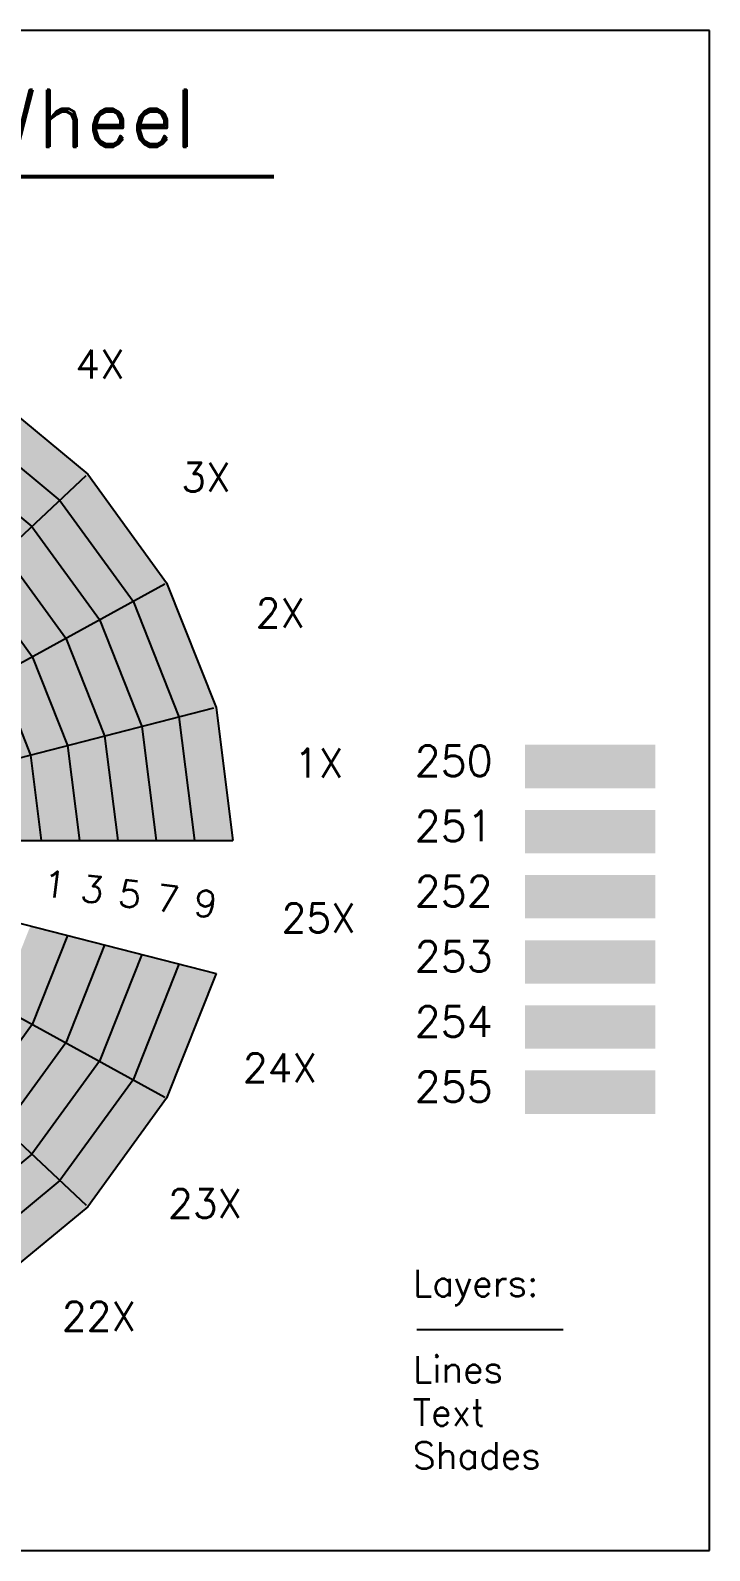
# Model space of a CAD drawing. Extents: x -266 to 266, y -187 to 213.
# Drawn here: x 87.6 to 266.2, y -186.9 to 213.1 of the extents above; entities that cross this region are included whole.
import ezdxf
from ezdxf.enums import TextEntityAlignment as Align

# ---------------------------------------------------------------- set-up
doc = ezdxf.new("R2010")
doc.units = 0
doc.layers.get('0').update_dxf_attribs({"linetype": 'CONTINUOUS'})
for name, color, linetype in [('LINES', 7, 'CONTINUOUS'), ('SHADES', 10, 'CONTINUOUS'), ('TEXT', 7, 'CONTINUOUS')]:
    doc.layers.add(name, color=color, linetype=linetype)
doc.styles.add('ROMAND', font='romand.ttf')
doc.styles.add('ROMANS', font='romans.ttf')

msp = doc.modelspace()

# ---------------------------------------------------------------- linework, layer by layer
for p, q in [((266.197183, 213.14554), (-266.197183, 213.14554)), ((266.197183, -186.85446), (266.197183, 213.14554)), ((-266.197183, -186.85446), (266.197183, -186.85446))]:
    msp.add_line(p, q)
at = {"layer": 'LINES', "color": 2}
for p, q in [((75.441716, 118.876921), (102.635064, 96.380592)), ((70.040854, 110.366539), (95.287434, 89.480719)), ((64.639992, 101.856157), (87.939804, 82.580846)), ((29.158766, 27.381862), (102.229496, 95.999739))]:
    msp.add_line(p, q, dxfattribs=at)
at = {"layer": 'LINES', "color": 1}
for p, q in [((102.635064, 96.380592), (123.379473, 67.828316)), ((95.287434, 89.480719), (114.546754, 62.972497)), ((87.939804, 82.580846), (105.714035, 58.116677)), ((80.592174, 75.680973), (96.881316, 53.260858)), ((73.244545, 68.7811), (88.048597, 48.405038)), ((35.052282, 19.27012), (122.891933, 67.560289)), ((123.379473, 67.828316), (136.371496, 35.014138)), ((114.546754, 62.972497), (126.60868, 32.507481)), ((105.714035, 58.116677), (116.845864, 30.000823)), ((96.881316, 53.260858), (107.083048, 27.494166)), ((88.048597, 48.405038), (97.320231, 24.987509)), ((79.215878, 43.549218), (87.557415, 22.480852)), ((38.743334, 9.947566), (135.832617, 34.875778)), ((126.60868, 32.507481), (130.715317, -0.0001)), ((136.371496, 35.014138), (140.794797, -0.000108)), ((116.845864, 30.000823), (120.635838, -0.000092)), ((97.320231, 24.987509), (100.476878, -0.000077)), ((107.083048, 27.494166), (110.556358, -0.000085)), ((87.557415, 22.480852), (90.397399, -0.000069)), ((40, -0.000031), (140.794797, -0.000108))]:
    msp.add_line(p, q, dxfattribs=at)
at = {"layer": 'LINES', "color": 6}
for p, q in [((38.743319, -9.947625), (136.371443, -35.014347)), ((35.052252, -19.270174), (122.891829, -67.560477)), ((29.158724, -27.381907), (102.229349, -95.999896)), ((97.320193, -24.987658), (88.048523, -48.405173)), ((107.083006, -27.49433), (96.881234, -53.261006)), ((116.845818, -30.001002), (105.713946, -58.116839)), ((126.60863, -32.507674), (114.546658, -62.972672)), ((136.371443, -35.014347), (123.379369, -67.828505)), ((88.048523, -48.405173), (73.244439, -68.781212)), ((96.881234, -53.261006), (80.592059, -75.681097)), ((105.713946, -58.116839), (87.939678, -82.580981)), ((114.546658, -62.972672), (95.287297, -89.480865)), ((123.379369, -67.828505), (102.634916, -96.380749)), ((87.939678, -82.580981), (64.639836, -101.856256)), ((95.287297, -89.480865), (70.040685, -110.366646)), ((102.634916, -96.380749), (75.441534, -118.877037))]:
    msp.add_line(p, q, dxfattribs=at)
at = {"layer": 'SHADES', "color": 49}
msp.add_solid([(95.287434, 89.480719), (102.635064, 96.380592), (70.040854, 110.366539), (75.441716, 118.876921)], dxfattribs=at)
at = {"layer": 'SHADES', "color": 47}
msp.add_solid([(87.939804, 82.580846), (95.287434, 89.480719), (64.639992, 101.856157), (70.040854, 110.366539)], dxfattribs=at)
at = {"layer": 'SHADES', "color": 45}
msp.add_solid([(80.592174, 75.680973), (87.939804, 82.580846), (59.23913, 93.345775), (64.639992, 101.856157)], dxfattribs=at)
at = {"layer": 'SHADES', "color": 39}
msp.add_solid([(114.546754, 62.972497), (123.379473, 67.828316), (95.287434, 89.480719), (102.635064, 96.380592)], dxfattribs=at)
at = {"layer": 'SHADES', "color": 37}
msp.add_solid([(105.714035, 58.116677), (114.546754, 62.972497), (87.939804, 82.580846), (95.287434, 89.480719)], dxfattribs=at)
at = {"layer": 'SHADES', "color": 35}
msp.add_solid([(96.881316, 53.260858), (105.714035, 58.116677), (80.592174, 75.680973), (87.939804, 82.580846)], dxfattribs=at)
at = {"layer": 'SHADES', "color": 33}
msp.add_solid([(88.048597, 48.405038), (96.881316, 53.260858), (73.244545, 68.7811), (80.592174, 75.680973)], dxfattribs=at)
at = {"layer": 'SHADES', "color": 31}
msp.add_solid([(79.215878, 43.549218), (88.048597, 48.405038), (65.896915, 61.881227), (73.244545, 68.7811)], dxfattribs=at)
at = {"layer": 'SHADES', "color": 29}
msp.add_solid([(126.60868, 32.507481), (136.371496, 35.014138), (114.546754, 62.972497), (123.379473, 67.828316)], dxfattribs=at)
at = {"layer": 'SHADES', "color": 27}
msp.add_solid([(116.845864, 30.000823), (126.60868, 32.507481), (105.714035, 58.116677), (114.546754, 62.972497)], dxfattribs=at)
at = {"layer": 'SHADES', "color": 25}
msp.add_solid([(107.083048, 27.494166), (116.845864, 30.000823), (96.881316, 53.260858), (105.714035, 58.116677)], dxfattribs=at)
at = {"layer": 'SHADES', "color": 23}
msp.add_solid([(97.320231, 24.987509), (107.083048, 27.494166), (88.048597, 48.405038), (96.881316, 53.260858)], dxfattribs=at)
at = {"layer": 'SHADES', "color": 21}
msp.add_solid([(87.557415, 22.480852), (97.320231, 24.987509), (79.215878, 43.549218), (88.048597, 48.405038)], dxfattribs=at)
at = {"layer": 'SHADES', "color": 20}
msp.add_solid([(77.794599, 19.974195), (87.557415, 22.480852), (70.383158, 38.693399), (79.215878, 43.549218)], dxfattribs=at)
at = {"layer": 'SHADES', "color": 17}
msp.add_solid([(120.635838, -0.000092), (130.715317, -0.0001), (116.845864, 30.000823), (126.60868, 32.507481)], dxfattribs=at)
at = {"layer": 'SHADES', "color": 19}
msp.add_solid([(130.715317, -0.0001), (140.794797, -0.000108), (126.60868, 32.507481), (136.371496, 35.014138)], dxfattribs=at)
at = {"layer": 'SHADES', "color": 15}
msp.add_solid([(110.556358, -0.000085), (120.635838, -0.000092), (107.083048, 27.494166), (116.845864, 30.000823)], dxfattribs=at)
at = {"layer": 'SHADES', "color": 11}
msp.add_solid([(90.397399, -0.000069), (100.476878, -0.000077), (87.557415, 22.480852), (97.320231, 24.987509)], dxfattribs=at)
at = {"layer": 'SHADES', "color": 13}
msp.add_solid([(100.476878, -0.000077), (110.556358, -0.000085), (97.320231, 24.987509), (107.083048, 27.494166)], dxfattribs=at)
at = {"layer": 'SHADES', "color": 250}
msp.add_solid([(217.680714, 13.759376), (251.966428, 13.759376), (217.680714, 25.187948), (251.966428, 25.187948)], dxfattribs=at)
at = {"layer": 'SHADES'}
msp.add_solid([(80.317919, -0.000061), (90.397399, -0.000069), (77.794599, 19.974195), (87.557415, 22.480852)], dxfattribs=at)
at = {"layer": 'SHADES', "color": 251}
msp.add_solid([(217.680714, -3.383481), (251.966428, -3.383481), (217.680714, 8.04509), (251.966428, 8.04509)], dxfattribs=at)
at = {"layer": 'SHADES', "color": 252}
msp.add_solid([(217.680714, -20.526338), (251.966428, -20.526338), (217.680714, -9.097767), (251.966428, -9.097767)], dxfattribs=at)
at = {"layer": 'SHADES', "color": 241}
msp.add_solid([(79.215811, -43.549339), (88.048523, -48.405173), (87.557381, -22.480986), (97.320193, -24.987658)], dxfattribs=at)
at = {"layer": 'SHADES', "color": 243}
msp.add_solid([(88.048523, -48.405173), (96.881234, -53.261006), (97.320193, -24.987658), (107.083006, -27.49433)], dxfattribs=at)
at = {"layer": 'SHADES', "color": 245}
msp.add_solid([(96.881234, -53.261006), (105.713946, -58.116839), (107.083006, -27.49433), (116.845818, -30.001002)], dxfattribs=at)
at = {"layer": 'SHADES', "color": 253}
msp.add_solid([(217.680714, -37.669195), (251.966428, -37.669195), (217.680714, -26.240624), (251.966428, -26.240624)], dxfattribs=at)
at = {"layer": 'SHADES', "color": 247}
msp.add_solid([(105.713946, -58.116839), (114.546658, -62.972672), (116.845818, -30.001002), (126.60863, -32.507674)], dxfattribs=at)
at = {"layer": 'SHADES', "color": 249}
msp.add_solid([(114.546658, -62.972672), (123.379369, -67.828505), (126.60863, -32.507674), (136.371443, -35.014347)], dxfattribs=at)
at = {"layer": 'SHADES', "color": 231}
msp.add_solid([(65.89682, -61.881328), (73.244439, -68.781212), (79.215811, -43.549339), (88.048523, -48.405173)], dxfattribs=at)
at = {"layer": 'SHADES', "color": 254}
msp.add_solid([(217.680714, -54.812052), (251.966428, -54.812052), (217.680714, -43.383481), (251.966428, -43.383481)], dxfattribs=at)
at = {"layer": 'SHADES', "color": 233}
msp.add_solid([(73.244439, -68.781212), (80.592059, -75.681097), (88.048523, -48.405173), (96.881234, -53.261006)], dxfattribs=at)
at = {"layer": 'SHADES', "color": 235}
msp.add_solid([(80.592059, -75.681097), (87.939678, -82.580981), (96.881234, -53.261006), (105.713946, -58.116839)], dxfattribs=at)
at = {"layer": 'SHADES', "color": 237}
msp.add_solid([(87.939678, -82.580981), (95.287297, -89.480865), (105.713946, -58.116839), (114.546658, -62.972672)], dxfattribs=at)
at = {"layer": 'SHADES', "color": 239}
msp.add_solid([(95.287297, -89.480865), (102.634916, -96.380749), (114.546658, -62.972672), (123.379369, -67.828505)], dxfattribs=at)
at = {"layer": 'SHADES', "color": 255}
msp.add_solid([(217.680714, -71.95491), (251.966428, -71.95491), (217.680714, -60.526338), (251.966428, -60.526338)], dxfattribs=at)
at = {"layer": 'SHADES', "color": 225}
msp.add_solid([(59.238988, -93.345866), (64.639836, -101.856256), (80.592059, -75.681097), (87.939678, -82.580981)], dxfattribs=at)
at = {"layer": 'SHADES', "color": 227}
msp.add_solid([(64.639836, -101.856256), (70.040685, -110.366646), (87.939678, -82.580981), (95.287297, -89.480865)], dxfattribs=at)
at = {"layer": 'SHADES', "color": 229}
msp.add_solid([(70.040685, -110.366646), (75.441534, -118.877037), (95.287297, -89.480865), (102.634916, -96.380749)], dxfattribs=at)
at = {"layer": 'TEXT'}
msp.add_line((189.201878, -128.638498), (227.699531, -128.638498), dxfattribs=at)
at = {"layer": 'TEXT', "const_width": 1}
msp.add_lwpolyline([(-149.765258, 174.647887), (151.643192, 174.647887)], dxfattribs=at)

# ---------------------------------------------------------------- texts
at = {"layer": 'TEXT', "style": 'ROMAND'}
msp.add_text('The AutoCAD Color Wheel', height=15, dxfattribs=at).set_placement((0, 190), align=Align.MIDDLE)
at = {"layer": 'TEXT', "color": 40, "style": 'ROMANS'}
msp.add_text('4X', height=7.6, dxfattribs=at).set_placement((105.882758, 125.338016), align=Align.MIDDLE)
at = {"layer": 'TEXT', "color": 30, "style": 'ROMANS'}
msp.add_text('3X', height=7.6, dxfattribs=at).set_placement((133.747583, 95.598116), align=Align.MIDDLE)
at = {"layer": 'TEXT', "color": 20, "style": 'ROMANS'}
msp.add_text('2X', height=7.6, dxfattribs=at).set_placement((153.34097, 59.862849), align=Align.MIDDLE)
at = {"layer": 'TEXT', "color": 10, "style": 'ROMANS'}
msp.add_text('1X', height=7.6, dxfattribs=at).set_placement((163.431796, 20.377595), align=Align.MIDDLE)
at = {"layer": 'TEXT', "color": 250, "style": 'ROMANS'}
for s, height, p in [('250', 8, (198.894197, 20.942994)), ('25X', 7.6, (163.386017, -20.376644))]:
    msp.add_text(s, height=height, dxfattribs=at).set_placement(p, align=Align.MIDDLE)
at = {"layer": 'TEXT', "color": 251, "style": 'ROMANS'}
msp.add_text('251', height=8, dxfattribs=at).set_placement((198.894197, 3.800137), align=Align.MIDDLE)
at = {"layer": 'TEXT', "style": 'ROMANS'}
for s, p in [('1', (93.937981, -11.603371)), ('3', (103.859129, -12.856696)), ('5', (113.780277, -14.110021)), ('7', (123.701425, -15.363345)), ('9', (133.622573, -16.61667))]:
    msp.add_text(s, height=7, rotation=352.800044, dxfattribs=at).set_placement(p, align=Align.MIDDLE)
at = {"layer": 'TEXT', "color": 252, "style": 'ROMANS'}
msp.add_text('252', height=8, dxfattribs=at).set_placement((198.894197, -13.342721), align=Align.MIDDLE)
at = {"layer": 'TEXT', "color": 253, "style": 'ROMANS'}
msp.add_text('253', height=8, dxfattribs=at).set_placement((198.894197, -30.485578), align=Align.MIDDLE)
at = {"layer": 'TEXT', "color": 254, "style": 'ROMANS'}
msp.add_text('254', height=8, dxfattribs=at).set_placement((198.894197, -47.628435), align=Align.MIDDLE)
at = {"layer": 'TEXT', "color": 240, "style": 'ROMANS'}
msp.add_text('24X', height=7.6, dxfattribs=at).set_placement((153.206508, -59.839129), align=Align.MIDDLE)
at = {"layer": 'TEXT', "color": 255, "style": 'ROMANS'}
msp.add_text('255', height=8, dxfattribs=at).set_placement((198.894197, -64.771292), align=Align.MIDDLE)
at = {"layer": 'TEXT', "color": 230, "style": 'ROMANS'}
msp.add_text('23X', height=7.6, dxfattribs=at).set_placement((133.532887, -95.530287), align=Align.MIDDLE)
at = {"layer": 'TEXT', "style": 'ROMANS'}
for s, p in [('Layers:', (188.14554, -120)), ('Lines', (188.14554, -142.666667)), ('Text', (188.14554, -154)), ('Shades', (188.14554, -165.333333))]:
    msp.add_text(s, height=7, dxfattribs=at).set_placement(p)
at = {"layer": 'TEXT', "color": 220, "style": 'ROMANS'}
msp.add_text('22X', height=7.6, dxfattribs=at).set_placement((105.601319, -125.20751), align=Align.MIDDLE)

doc.saveas('drawing.dxf')
